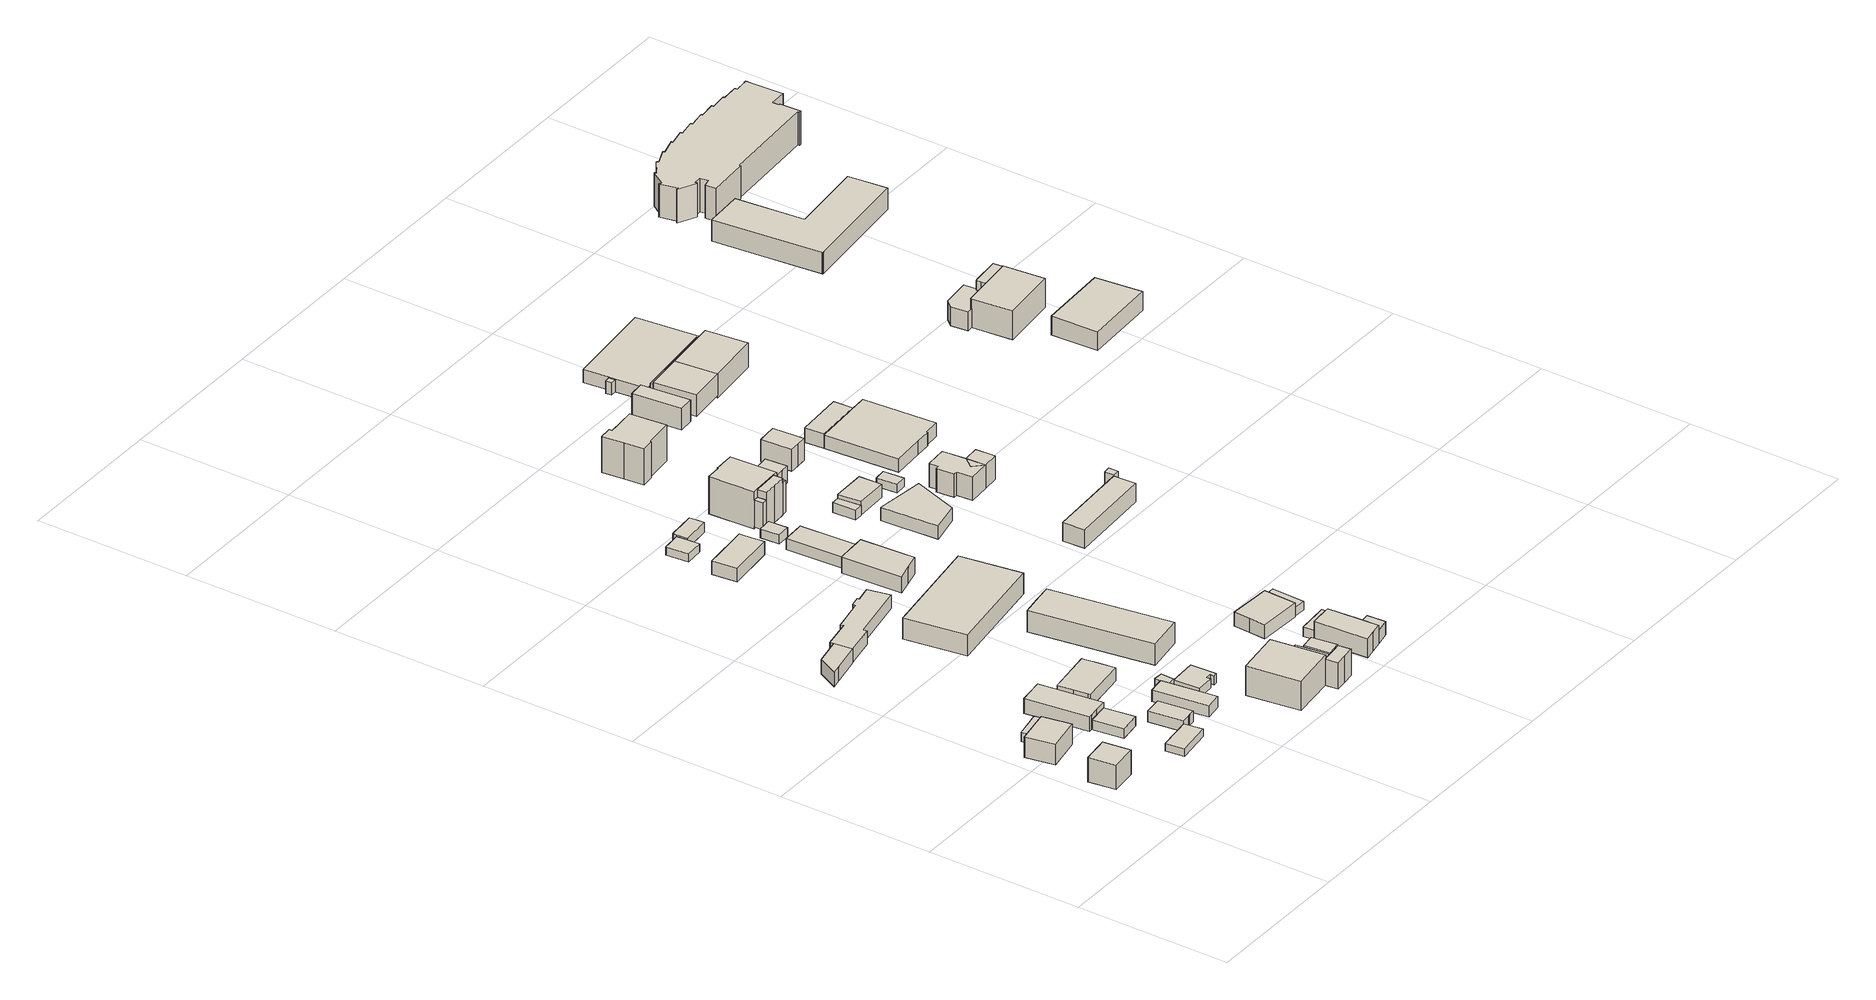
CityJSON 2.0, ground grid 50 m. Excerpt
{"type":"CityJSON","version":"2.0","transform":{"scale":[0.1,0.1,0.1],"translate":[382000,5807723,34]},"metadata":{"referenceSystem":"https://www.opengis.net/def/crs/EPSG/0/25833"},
"CityObjects":{
"building1":{"type":"Building","attributes":{"Gemeindeschluessel":"11000006","BezugspunktDach":"2200","function":"31001_1010","measuredHeight":8.84,"storeysAboveGround":2},"address":[{"country":"Germany","locality":"Berlin","thoroughfareNumber":"8","thoroughfareName":"Alt-Schönow"}],"geometry":[{"type":"Solid","lod":"1","boundaries":[[[[0,1,2,3]],[[4,5,6,7]],[[4,7,3,2]],[[5,4,2,1]],[[6,5,1,0]],[[7,6,0,3]]]]}]},
"building2":{"type":"Building","attributes":{"Gemeindeschluessel":"11000006","BezugspunktDach":"2200","function":"31001_1010","measuredHeight":6.62,"storeysAboveGround":2},"address":[{"country":"Germany","locality":"Berlin","thoroughfareNumber":"8A","thoroughfareName":"Alt-Schönow"}],"geometry":[{"type":"Solid","lod":"1","boundaries":[[[[8,9,10,11,12,13]],[[14,15,16,17,18,19]],[[14,19,13,12]],[[15,14,12,11]],[[16,15,11,10]],[[17,16,10,9]],[[18,17,9,8]],[[19,18,8,13]]]]}]},
"building3":{"type":"Building","attributes":{"Gemeindeschluessel":"11000006","BezugspunktDach":"2200","function":"31001_2463","measuredHeight":3.03,"storeysAboveGround":1},"address":[{"country":"Germany","locality":"Berlin","thoroughfareNumber":"8A (1)","thoroughfareName":"Alt-Schönow"}],"geometry":[{"type":"Solid","lod":"1","boundaries":[[[[20,21,22,23,24,25]],[[26,27,28,29,30,31]],[[26,31,25,24]],[[27,26,24,23]],[[28,27,23,22]],[[29,28,22,21]],[[30,29,21,20]],[[31,30,20,25]]]]}]},
"building4":{"type":"Building","attributes":{"Gemeindeschluessel":"11000006","BezugspunktDach":"2200","function":"31001_2460","measuredHeight":2.45,"storeysAboveGround":1},"address":[{"country":"Germany","locality":"Berlin","thoroughfareNumber":"6 (1)","thoroughfareName":"Alt-Schönow"}],"geometry":[{"type":"Solid","lod":"1","boundaries":[[[[32,33,34,35]],[[36,37,38,39]],[[36,39,35,34]],[[37,36,34,33]],[[38,37,33,32]],[[39,38,32,35]]]]}]},
"building5":{"type":"Building","attributes":{"Gemeindeschluessel":"11000006","BezugspunktDach":"2200","function":"31001_2010","measuredHeight":3.1,"storeysAboveGround":1},"address":[{"country":"Germany","locality":"Berlin","thoroughfareNumber":"6 (3)","thoroughfareName":"Alt-Schönow"}],"geometry":[{"type":"Solid","lod":"1","boundaries":[[[[40,41,42,43]],[[44,45,46,47]],[[44,47,43,42]],[[45,44,42,41]],[[46,45,41,40]],[[47,46,40,43]]]]}]},
"building6":{"type":"Building","attributes":{"Gemeindeschluessel":"11000006","BezugspunktDach":"2200","function":"31001_2120","measuredHeight":5.14,"storeysAboveGround":1},"address":[{"country":"Germany","locality":"Berlin","thoroughfareNumber":"6 (2)","thoroughfareName":"Alt-Schönow"}],"geometry":[{"type":"Solid","lod":"1","boundaries":[[[[48,49,50,51,52,53,54]],[[55,56,57,58,59,60,61]],[[55,61,54,53]],[[56,55,53,52]],[[57,56,52,51]],[[58,57,51,50]],[[59,58,50,49]],[[60,59,49,48]],[[61,60,48,54]]]]}]},
"building7":{"type":"Building","attributes":{"Gemeindeschluessel":"11000006","BezugspunktDach":"2200","function":"31001_2143","measuredHeight":3.88,"storeysAboveGround":1},"address":[{"country":"Germany","locality":"Berlin","thoroughfareNumber":"4 (2)","thoroughfareName":"Alt-Schönow"}],"geometry":[{"type":"Solid","lod":"1","boundaries":[[[[62,63,64,65,66,67,68]],[[69,70,71,72,73,74,75]],[[69,75,68,67]],[[70,69,67,66]],[[71,70,66,65]],[[72,71,65,64]],[[73,72,64,63]],[[74,73,63,62]],[[75,74,62,68]]]]}]},
"building8":{"type":"Building","attributes":{"Gemeindeschluessel":"11000006","BezugspunktDach":"2200","function":"31001_2120","measuredHeight":4.71,"storeysAboveGround":1},"address":[{"country":"Germany","locality":"Berlin","thoroughfareNumber":"9 (3)","thoroughfareName":"Kleinmachnower Weg"}],"geometry":[{"type":"Solid","lod":"1","boundaries":[[[[76,77,78,79,80]],[[81,82,83,84,85]],[[81,85,80,79]],[[82,81,79,78]],[[83,82,78,77]],[[84,83,77,76]],[[85,84,76,80]]]]}]},
"building9":{"type":"Building","attributes":{"Gemeindeschluessel":"11000006","BezugspunktDach":"2200","function":"31001_2143","measuredHeight":4.46,"storeysAboveGround":1},"address":[{"country":"Germany","locality":"Berlin","thoroughfareNumber":"4 (3)","thoroughfareName":"Alt-Schönow"}],"geometry":[{"type":"Solid","lod":"1","boundaries":[[[[86,87,88,89,90,91,92,93]],[[94,95,96,97,98,99,100,101]],[[94,101,93,92]],[[95,94,92,91]],[[96,95,91,90]],[[97,96,90,89]],[[98,97,89,88]],[[99,98,88,87]],[[100,99,87,86]],[[101,100,86,93]]]]}]},
"building10":{"type":"Building","attributes":{"Gemeindeschluessel":"11000006","BezugspunktDach":"2200","function":"31001_2100","measuredHeight":3.72,"storeysAboveGround":1},"address":[{"country":"Germany","locality":"Berlin","thoroughfareNumber":"4 (1)","thoroughfareName":"Alt-Schönow"}],"geometry":[{"type":"Solid","lod":"1","boundaries":[[[[102,103,104,105]],[[106,107,108,109]],[[106,109,105,104]],[[107,106,104,103]],[[108,107,103,102]],[[109,108,102,105]]]]}]},
"building11":{"type":"Building","attributes":{"Gemeindeschluessel":"11000006","BezugspunktDach":"2200","function":"31001_2143","measuredHeight":3.34,"storeysAboveGround":1},"address":[{"country":"Germany","locality":"Berlin","thoroughfareNumber":"2A (2)","thoroughfareName":"Alt-Schönow"}],"geometry":[{"type":"Solid","lod":"1","boundaries":[[[[110,111,112,113]],[[114,115,116,117]],[[114,117,113,112]],[[115,114,112,111]],[[116,115,111,110]],[[117,116,110,113]]]]}]},
"building12":{"type":"Building","attributes":{"Gemeindeschluessel":"11000006","BezugspunktDach":"2200","function":"31001_2143","measuredHeight":3.91,"storeysAboveGround":1},"address":[{"country":"Germany","locality":"Berlin","thoroughfareNumber":"2A (1)","thoroughfareName":"Alt-Schönow"}],"geometry":[{"type":"Solid","lod":"1","boundaries":[[[[118,119,120,121,122,123,124,125]],[[126,127,128,129,130,131,132,116]],[[126,116,125,124]],[[127,126,124,123]],[[128,127,123,122]],[[129,128,122,121]],[[130,129,121,120]],[[131,130,120,119]],[[132,131,119,118]],[[116,132,118,125]]]]}]},
"building13":{"type":"Building","attributes":{"Gemeindeschluessel":"11000006","BezugspunktDach":"2200","function":"31001_2143","measuredHeight":4.5,"storeysAboveGround":1},"address":[{"country":"Germany","locality":"Berlin","thoroughfareNumber":"7 (1)","thoroughfareName":"Kleinmachnower Weg"}],"geometry":[{"type":"Solid","lod":"1","boundaries":[[[[78,77,133,134,135,136,137,138,139,140,141,142,143]],[[144,145,146,147,148,149,150,151,152,153,154,155,156]],[[144,156,143,142]],[[145,144,142,141]],[[146,145,141,140]],[[147,146,140,139]],[[148,147,139,138]],[[149,148,138,137]],[[150,149,137,136]],[[151,150,136,135]],[[152,151,135,134]],[[153,152,134,133]],[[154,153,133,77]],[[155,154,77,78]],[[156,155,78,143]]]]}]},
"building14":{"type":"Building","attributes":{"Gemeindeschluessel":"11000006","function":"31001_1120"},"address":[{"country":"Germany","locality":"Berlin","thoroughfareNumber":"2A","thoroughfareName":"Alt-Schönow"}],"children":["building14-1","building14-2","building14-3","building14-4"]},
"building14-1":{"type":"BuildingPart","attributes":{"BezugspunktDach":"2200","measuredHeight":12.1,"storeysAboveGround":2},"parents":["building14"],"geometry":[{"type":"MultiSurface","lod":"1","boundaries":[[[157,158,159,160]],[[161,162,163,164]],[[161,164,160,159]],[[162,161,159,158],[165,162,166,167]],[[163,168,169,170,158,157]],[[164,163,157,160]],[[166,162,165,167]],[[162,170,169,168]]]}]},
"building14-2":{"type":"BuildingPart","attributes":{"BezugspunktDach":"2200","measuredHeight":9.17,"storeysAboveGround":2},"parents":["building14"],"geometry":[{"type":"MultiSurface","lod":"1","boundaries":[[[166,171,172,167]],[[173,174,162,165]],[[173,165,167,172]],[[173,172,175,176]],[[176,175,171,174,177]],[[174,171,166,162]],[[165,162,166,167]]]}]},
"building14-3":{"type":"BuildingPart","attributes":{"BezugspunktDach":"2200","measuredHeight":9.8,"storeysAboveGround":2},"parents":["building14"],"geometry":[{"type":"MultiSurface","lod":"1","boundaries":[[[178,179,180,181]],[[182,183,174,176]],[[182,176,181,180]],[[183,182,180,179]],[[184,185,186,179,178]],[[187,183,188]],[[175,171,178,181]],[[171,174,187,188,185,184]],[[188,183,186,185]],[[176,174,189,171,175]]]}]},
"building14-4":{"type":"BuildingPart","attributes":{"BezugspunktDach":"2200","measuredHeight":9.8,"storeysAboveGround":2},"parents":["building14"],"geometry":[{"type":"MultiSurface","lod":"1","boundaries":[[[190,191,192,186,185,169]],[[188,183,193,194,195,168]],[[168,162,174,188]],[[171,166,170,184,196]],[[193,183,186,192]],[[194,193,192,191]],[[195,194,191,190]],[[168,195,190,169]],[[169,170,162,168]],[[166,171,174,162]],[[188,174,196,184,185]],[[188,185,186,183]]]}]},
"building15":{"type":"Building","attributes":{"Gemeindeschluessel":"11000006","BezugspunktDach":"2200","function":"51009_1610","measuredHeight":7.98,"storeysAboveGround":0},"address":[{"country":"Germany","locality":"Berlin"}],"geometry":[{"type":"Solid","lod":"1","boundaries":[[[[197,198,199,200,201]],[[202,203,204,205,206]],[[202,206,201,200]],[[203,202,200,199]],[[204,203,199,198]],[[205,204,198,197]],[[206,205,197,201]]]]}]},
"building16":{"type":"Building","attributes":{"Gemeindeschluessel":"11000006","BezugspunktDach":"2200","function":"51009_1610","measuredHeight":7.98,"storeysAboveGround":0},"address":[{"country":"Germany","locality":"Berlin"}],"geometry":[{"type":"Solid","lod":"1","boundaries":[[[[207,208,209,210,211]],[[212,213,214,215,216]],[[212,216,211,210]],[[213,212,210,209]],[[214,213,209,208]],[[215,214,208,207]],[[216,215,207,211]]]]}]},
"building17":{"type":"Building","attributes":{"Gemeindeschluessel":"11000006","BezugspunktDach":"2200","function":"31001_2120","measuredHeight":4.86,"storeysAboveGround":1},"address":[{"country":"Germany","locality":"Berlin","thoroughfareNumber":"7 (3)","thoroughfareName":"Kleinmachnower Weg"}],"geometry":[{"type":"Solid","lod":"1","boundaries":[[[[217,218,219,220,221]],[[222,223,224,225,226]],[[222,226,221,220]],[[223,222,220,219]],[[224,223,219,218]],[[225,224,218,217]],[[226,225,217,221]]]]}]},
"building18":{"type":"Building","attributes":{"Gemeindeschluessel":"11000006","BezugspunktDach":"2200","function":"31001_2020","measuredHeight":2.65,"storeysAboveGround":1},"address":[{"country":"Germany","locality":"Berlin","thoroughfareNumber":"7 (2)","thoroughfareName":"Kleinmachnower Weg"}],"geometry":[{"type":"Solid","lod":"1","boundaries":[[[[227,228,229,230,231]],[[232,233,234,235,236]],[[232,236,231,230]],[[233,232,230,229]],[[234,233,229,228]],[[235,234,228,227]],[[236,235,227,231]]]]}]},
"building19":{"type":"Building","attributes":{"Gemeindeschluessel":"11000006","BezugspunktDach":"2200","function":"31001_2020","measuredHeight":3.72,"storeysAboveGround":1},"address":[{"country":"Germany","locality":"Berlin","thoroughfareNumber":"7","thoroughfareName":"Kleinmachnower Weg"}],"geometry":[{"type":"Solid","lod":"1","boundaries":[[[[237,238,239,240,241,242,243]],[[244,245,246,233,247,232,248]],[[244,248,243,242]],[[245,244,242,241]],[[246,245,241,240]],[[233,246,240,239]],[[247,233,239,238]],[[232,247,238,237]],[[248,232,237,243]]]]}]},
"building20":{"type":"Building","attributes":{"Gemeindeschluessel":"11000006","BezugspunktDach":"2200","function":"31001_2143","measuredHeight":5.91,"storeysAboveGround":1},"address":[{"country":"Germany","locality":"Berlin","thoroughfareNumber":"5 (4)","thoroughfareName":"Kleinmachnower Weg"}],"geometry":[{"type":"Solid","lod":"1","boundaries":[[[[249,250,251,252,253,254,255]],[[256,257,258,259,260,261,262]],[[256,262,255,254]],[[257,256,254,253]],[[258,257,253,252]],[[259,258,252,251]],[[260,259,251,250]],[[261,260,250,249]],[[262,261,249,255]]]]}]},
"building21":{"type":"Building","attributes":{"Gemeindeschluessel":"11000006","BezugspunktDach":"2200","function":"31001_2460","measuredHeight":3.55,"storeysAboveGround":1},"address":[{"country":"Germany","locality":"Berlin","thoroughfareNumber":"5 (3)","thoroughfareName":"Kleinmachnower Weg"}],"geometry":[{"type":"Solid","lod":"1","boundaries":[[[[263,264,265,266]],[[267,268,269,270]],[[267,270,266,265]],[[268,267,265,264]],[[269,268,264,263]],[[270,269,263,266]]]]}]},
"building22":{"type":"Building","attributes":{"Gemeindeschluessel":"11000006","function":"31001_1010"},"address":[{"country":"Germany","locality":"Berlin","thoroughfareNumber":"2","thoroughfareName":"Alt-Schönow"}],"children":["building22-1","building22-2"]},
"building22-1":{"type":"BuildingPart","attributes":{"BezugspunktDach":"2200","measuredHeight":7.03,"storeysAboveGround":2},"parents":["building22"],"geometry":[{"type":"MultiSurface","lod":"1","boundaries":[[[271,272,273,274,275,276,277,278]],[[279,280,281,282,283,284,285,286]],[[279,286,278,277]],[[280,279,277,276]],[[281,280,276,275]],[[282,281,275,274]],[[283,287,288,274,273]],[[284,283,273,272]],[[285,284,272,271]],[[286,285,271,278]],[[282,288,287,283]]]}]},
"building22-2":{"type":"BuildingPart","attributes":{"BezugspunktDach":"2200","measuredHeight":5.42,"storeysAboveGround":2},"parents":["building22"],"geometry":[{"type":"Solid","lod":"1","boundaries":[[[[287,289,290,288]],[[291,292,283,282]],[[291,282,288,290]],[[292,291,290,289]],[[283,292,289,287]],[[287,288,282,283]]]]}]},
"building23":{"type":"Building","attributes":{"Gemeindeschluessel":"11000006","BezugspunktDach":"2200","function":"31001_2723","measuredHeight":5.23,"storeysAboveGround":1},"address":[{"country":"Germany","locality":"Berlin","thoroughfareNumber":"2 (1)","thoroughfareName":"Alt-Schönow"}],"geometry":[{"type":"Solid","lod":"1","boundaries":[[[[293,294,295,296,297]],[[298,299,300,301,302]],[[298,302,297,296]],[[299,298,296,295]],[[300,299,295,294]],[[301,300,294,293]],[[302,301,293,297]]]]}]},
"building24":{"type":"Building","attributes":{"Gemeindeschluessel":"11000006","BezugspunktDach":"2200","function":"31001_2463","measuredHeight":2.97,"storeysAboveGround":1},"address":[{"country":"Germany","locality":"Berlin","thoroughfareNumber":"5 (2)","thoroughfareName":"Kleinmachnower Weg"}],"geometry":[{"type":"Solid","lod":"1","boundaries":[[[[303,304,305,306]],[[307,308,309,310]],[[307,310,306,305]],[[308,307,305,304]],[[309,308,304,303]],[[310,309,303,306]]]]}]},
"building25":{"type":"Building","attributes":{"Gemeindeschluessel":"11000006","BezugspunktDach":"2200","function":"31001_2723","measuredHeight":3.08,"storeysAboveGround":1},"address":[{"country":"Germany","locality":"Berlin","thoroughfareNumber":"2 (2)","thoroughfareName":"Alt-Schönow"}],"geometry":[{"type":"Solid","lod":"1","boundaries":[[[[311,312,313,314,315,316]],[[317,318,319,320,321,322]],[[317,322,316,315]],[[318,317,315,314]],[[319,318,314,313]],[[320,319,313,312]],[[321,320,312,311]],[[322,321,311,316]]]]}]},
"building26":{"type":"Building","attributes":{"Gemeindeschluessel":"11000006","BezugspunktDach":"2200","function":"51009_1610","measuredHeight":2.83,"storeysAboveGround":0},"address":[{"country":"Germany","locality":"Berlin"}],"geometry":[{"type":"Solid","lod":"1","boundaries":[[[[323,324,325,326]],[[327,328,329,330]],[[327,330,326,325]],[[328,327,325,324]],[[329,328,324,323]],[[330,329,323,326]]]]}]},
"building27":{"type":"Building","attributes":{"Gemeindeschluessel":"11000006","function":"31001_1130"},"address":[{"country":"Germany","locality":"Berlin","thoroughfareNumber":"5","thoroughfareName":"Kleinmachnower Weg"}],"children":["building27-1","building27-2","building27-3","building27-4"]},
"building27-1":{"type":"BuildingPart","attributes":{"BezugspunktDach":"2200","measuredHeight":13.33,"storeysAboveGround":3},"parents":["building27"],"geometry":[{"type":"MultiSurface","lod":"1","boundaries":[[[331,332,333,334,335,336,337,338,339,340]],[[341,342,343,344,345,346,347,348,349,350]],[[341,350,340,339]],[[342,341,339,338]],[[343,342,338,337]],[[344,343,337,336]],[[345,344,336,335]],[[346,345,351,352,353,354,335,334]],[[347,346,355,356,357,334,333]],[[358,359,333,332]],[[360,361,362,332,331]],[[349,348,362,363]],[[350,349,331,340]],[[354,353,352,351]],[[357,356,355,346]],[[348,347,359,358]],[[363,362,361,360]]]}]},
"building27-2":{"type":"BuildingPart","attributes":{"BezugspunktDach":"2200","measuredHeight":13.96,"storeysAboveGround":3},"parents":["building27"],"geometry":[{"type":"MultiSurface","lod":"1","boundaries":[[[364,365,366,357,356,358]],[[355,346,367,368,369,348]],[[355,347,359,356]],[[370,353,371,357,366]],[[367,346,352,372]],[[368,367,366,365]],[[369,368,365,364]],[[348,369,373,362,361,374,364,358]],[[348,358,359,347]],[[355,356,357,346,375]],[[372,352,371,353,370]],[[374,361,362,373]]]}]},
"building27-3":{"type":"BuildingPart","attributes":{"BezugspunktDach":"2200","measuredHeight":9.01,"storeysAboveGround":3},"parents":["building27"],"geometry":[{"type":"Solid","lod":"1","boundaries":[[[[376,374,361,360]],[[362,373,377,363]],[[377,373,374,376]],[[363,377,376,360]],[[363,360,361,362]],[[373,362,361,374]]]]}]},
"building27-4":{"type":"BuildingPart","attributes":{"BezugspunktDach":"2200","measuredHeight":10.4,"storeysAboveGround":3},"parents":["building27"],"geometry":[{"type":"MultiSurface","lod":"1","boundaries":[[[370,378,354,353]],[[351,379,372,352]],[[379,351,354,378]],[[372,379,378,370]],[[351,352,353,354]],[[372,380,370,353,352]]]}]},
"building28":{"type":"Building","attributes":{"Gemeindeschluessel":"11000006","BezugspunktDach":"2200","function":"31001_2020","measuredHeight":3.42,"storeysAboveGround":1},"address":[{"country":"Germany","locality":"Berlin","thoroughfareNumber":"3 (4)","thoroughfareName":"Kleinmachnower Weg"}],"geometry":[{"type":"Solid","lod":"1","boundaries":[[[[381,382,383,384]],[[385,386,387,388]],[[385,388,384,383]],[[386,385,383,382]],[[387,386,382,381]],[[388,387,381,384]]]]}]},
"building29":{"type":"Building","attributes":{"Gemeindeschluessel":"11000006","BezugspunktDach":"2200","function":"31001_1010","measuredHeight":12.9,"storeysAboveGround":2},"address":[{"country":"Germany","locality":"Berlin","thoroughfareNumber":"6","thoroughfareName":"Kleinmachnower Weg"}],"geometry":[{"type":"Solid","lod":"1","boundaries":[[[[389,390,391,392,393,394,395,396,397,398]],[[399,400,401,402,403,404,405,406,407,408]],[[399,408,398,397]],[[400,399,397,396]],[[401,400,396,395]],[[402,401,395,394]],[[403,402,394,393]],[[404,403,393,392]],[[405,404,392,391]],[[406,405,391,390]],[[407,406,390,389]],[[408,407,389,398]]]]}]},
"building30":{"type":"Building","attributes":{"Gemeindeschluessel":"11000006","BezugspunktDach":"2200","function":"31001_2120","measuredHeight":4.83,"storeysAboveGround":1},"address":[{"country":"Germany","locality":"Berlin","thoroughfareNumber":"3 (2)","thoroughfareName":"Kleinmachnower Weg"}],"geometry":[{"type":"Solid","lod":"1","boundaries":[[[[409,410,411,412,413]],[[414,415,416,417,418]],[[414,418,413,412]],[[415,414,412,411]],[[416,415,411,410]],[[417,416,410,409]],[[418,417,409,413]]]]}]},
"building31":{"type":"Building","attributes":{"Gemeindeschluessel":"11000006","BezugspunktDach":"2200","function":"31001_2143","measuredHeight":4.38,"storeysAboveGround":1},"address":[{"country":"Germany","locality":"Berlin","thoroughfareNumber":"5 (5)","thoroughfareName":"Kleinmachnower Weg"}],"geometry":[{"type":"Solid","lod":"1","boundaries":[[[[419,420,421,422]],[[423,424,425,426]],[[423,426,422,421]],[[424,423,421,420]],[[425,424,420,419]],[[426,425,419,422]]]]}]},
"building32":{"type":"Building","attributes":{"Gemeindeschluessel":"11000006","BezugspunktDach":"2200","function":"31001_2120","measuredHeight":6.99,"storeysAboveGround":1},"address":[{"country":"Germany","locality":"Berlin","thoroughfareNumber":"3 (3)","thoroughfareName":"Kleinmachnower Weg"}],"geometry":[{"type":"Solid","lod":"1","boundaries":[[[[427,428,429,430,431,432]],[[433,434,435,436,437,438]],[[433,438,432,431]],[[434,433,431,430]],[[435,434,430,429]],[[436,435,429,428]],[[437,436,428,427]],[[438,437,427,432]]]]}]},
"building33":{"type":"Building","attributes":{"Gemeindeschluessel":"11000006","BezugspunktDach":"2200","function":"31001_2463","measuredHeight":2.79,"storeysAboveGround":1},"address":[{"country":"Germany","locality":"Berlin","thoroughfareNumber":"3 (1)","thoroughfareName":"Kleinmachnower Weg"}],"geometry":[{"type":"Solid","lod":"1","boundaries":[[[[439,440,441,442]],[[443,444,445,446]],[[443,446,442,441]],[[444,443,441,440]],[[445,444,440,439]],[[446,445,439,442]]]]}]},
"building34":{"type":"Building","attributes":{"Gemeindeschluessel":"11000006","BezugspunktDach":"2200","function":"31001_2100","measuredHeight":6.43,"storeysAboveGround":1},"address":[{"country":"Germany","locality":"Berlin","thoroughfareNumber":"284","thoroughfareName":"Teltower Damm"}],"geometry":[{"type":"Solid","lod":"1","boundaries":[[[[447,448,449,450,451]],[[452,453,454,455,456]],[[452,456,451,450]],[[453,452,450,449]],[[454,453,449,448]],[[455,454,448,447]],[[456,455,447,451]]]]}]},
"building35":{"type":"Building","attributes":{"Gemeindeschluessel":"11000006","BezugspunktDach":"2200","function":"31001_1010","measuredHeight":8.66,"storeysAboveGround":1},"address":[{"country":"Germany","locality":"Berlin","thoroughfareNumber":"3","thoroughfareName":"Kleinmachnower Weg"}],"geometry":[{"type":"Solid","lod":"1","boundaries":[[[[457,458,459,460,461,462]],[[463,464,465,466,467,468]],[[463,468,462,461]],[[464,463,461,460]],[[465,464,460,459]],[[466,465,459,458]],[[467,466,458,457]],[[468,467,457,462]]]]}]},
"building36":{"type":"Building","attributes":{"name":"Pumpwerk BWB Zehlendorf","Gemeindeschluessel":"11000006","function":"31001_2512"},"address":[{"country":"Germany","locality":"Berlin","thoroughfareNumber":"282","thoroughfareName":"Teltower Damm"}],"children":["building36-1","building36-2"]},
"building36-1":{"type":"BuildingPart","attributes":{"BezugspunktDach":"2200","measuredHeight":8.9,"storeysAboveGround":2},"parents":["building36"],"geometry":[{"type":"Solid","lod":"1","boundaries":[[[[469,470,471,472,473,474,475,476,477]],[[478,479,480,481,482,483,484,485,486]],[[478,486,477,476]],[[479,478,476,475]],[[480,479,475,474]],[[481,480,474,473]],[[482,481,473,472]],[[483,482,472,471]],[[484,483,471,470]],[[485,484,470,469]],[[486,485,469,477]]]]}]},
"building36-2":{"type":"BuildingPart","attributes":{"BezugspunktDach":"2200","measuredHeight":8.52,"storeysAboveGround":2},"parents":["building36"],"geometry":[{"type":"Solid","lod":"1","boundaries":[[[[487,488,489,490,491]],[[481,492,493,482,494]],[[481,494,491,490]],[[492,481,490,489]],[[493,492,489,488]],[[482,493,488,487]],[[494,482,487,491]]]]}]},
"building37":{"type":"Building","attributes":{"Gemeindeschluessel":"11000006","BezugspunktDach":"2200","function":"51009_1610","measuredHeight":7.14,"storeysAboveGround":0},"address":[{"country":"Germany","locality":"Berlin"}],"geometry":[{"type":"Solid","lod":"1","boundaries":[[[[495,496,497,498]],[[499,500,501,502]],[[499,502,498,497]],[[500,499,497,496]],[[501,500,496,495]],[[502,501,495,498]]]]}]},
"building38":{"type":"Building","attributes":{"Gemeindeschluessel":"11000006","BezugspunktDach":"2200","function":"51009_1610","measuredHeight":4,"storeysAboveGround":0},"address":[{"country":"Germany","locality":"Berlin"}],"geometry":[{"type":"Solid","lod":"1","boundaries":[[[[503,504,505,506]],[[507,508,509,510]],[[507,510,506,505]],[[508,507,505,504]],[[509,508,504,503]],[[510,509,503,506]]]]}]},
"building39":{"type":"Building","attributes":{"Gemeindeschluessel":"11000006","function":"31001_2143"},"address":[{"country":"Germany","locality":"Berlin","thoroughfareNumber":"1","thoroughfareName":"Kleinmachnower Weg"}],"children":["building39-1","building39-2"]},
"building39-1":{"type":"BuildingPart","attributes":{"BezugspunktDach":"2200","measuredHeight":5.5,"storeysAboveGround":1},"parents":["building39"],"geometry":[{"type":"MultiSurface","lod":"1","boundaries":[[[511,512,513,514,515,516,517,518,519]],[[520,521,522,523,524,525,526,527,528]],[[522,521,517,516]],[[523,522,516,515]],[[524,523,515,514]],[[525,524,514,513]],[[526,525,513,512]],[[527,526,512,511]],[[528,527,511,519]],[[520,528,529,519,518]],[[521,530,520,518,517]]]}]},
"building39-2":{"type":"BuildingPart","attributes":{"BezugspunktDach":"2200","measuredHeight":4.71,"storeysAboveGround":1},"parents":["building39"],"geometry":[{"type":"MultiSurface","lod":"1","boundaries":[[[531,532,533,534]],[[535,521,528,536]],[[535,536,534,533]],[[521,535,533,532]],[[519,518,517,521,532,531]],[[536,528,531,534]],[[528,520,518,519]],[[520,521,517,518,537]]]}]},
"building40":{"type":"Building","attributes":{"Gemeindeschluessel":"11000006","BezugspunktDach":"2200","function":"31001_2100","measuredHeight":5.21,"storeysAboveGround":1},"address":[{"country":"Germany","locality":"Berlin","thoroughfareNumber":"284 (1)","thoroughfareName":"Teltower Damm"}],"geometry":[{"type":"Solid","lod":"1","boundaries":[[[[538,539,540,541]],[[542,543,544,545]],[[542,545,541,540]],[[543,542,540,539]],[[544,543,539,538]],[[545,544,538,541]]]]}]},
"building41":{"type":"Building","attributes":{"Gemeindeschluessel":"11000006","function":"31001_2111"},"address":[{"country":"Germany","locality":"Berlin","thoroughfareNumber":"276","thoroughfareName":"Teltower Damm"}],"children":["building41-1","building41-2"]},
"building41-1":{"type":"BuildingPart","attributes":{"BezugspunktDach":"2200","measuredHeight":7.17,"storeysAboveGround":2},"parents":["building41"],"geometry":[{"type":"Solid","lod":"1","boundaries":[[[[546,547,548,549,550]],[[551,552,553,554,555]],[[551,555,550,549]],[[552,551,549,548]],[[554,553,547,546]],[[555,554,546,550]],[[553,552,548,547]]]]}]},
"building41-2":{"type":"BuildingPart","attributes":{"BezugspunktDach":"2200","measuredHeight":8,"storeysAboveGround":2},"parents":["building41"],"geometry":[{"type":"MultiSurface","lod":"1","boundaries":[[[547,556,557,558,548]],[[559,560,561,562,563]],[[559,563,548,558]],[[560,559,558,557]],[[561,560,557,556]],[[562,561,556,547]],[[563,562,553,552]],[[552,553,547,548]]]}]},
"building42":{"type":"Building","attributes":{"Gemeindeschluessel":"11000006","BezugspunktDach":"2200","function":"51009_1610","measuredHeight":6.7,"storeysAboveGround":0},"address":[{"country":"Germany","locality":"Berlin"}],"geometry":[{"type":"Solid","lod":"1","boundaries":[[[[564,565,566,567,568,569,570]],[[571,572,573,574,575,576,577]],[[571,577,570,569]],[[572,571,569,568]],[[573,572,568,567]],[[574,573,567,566]],[[575,574,566,565]],[[576,575,565,564]],[[577,576,564,570]]]]}]},
"building43":{"type":"Building","attributes":{"Gemeindeschluessel":"11000006","BezugspunktDach":"2200","function":"31001_2143","measuredHeight":4.31,"storeysAboveGround":1},"address":[{"country":"Germany","locality":"Berlin","thoroughfareNumber":"276 (1)","thoroughfareName":"Teltower Damm"}],"geometry":[{"type":"Solid","lod":"1","boundaries":[[[[578,579,580,581,582,583,584,585]],[[586,587,572,577,588,508,507,589]],[[586,589,585,584]],[[587,586,584,583]],[[572,587,583,582]],[[577,572,582,581]],[[588,577,581,580]],[[508,588,580,579]],[[507,508,579,578]],[[589,507,578,585]]]]}]},
"building44":{"type":"Building","attributes":{"Gemeindeschluessel":"11000006","function":"31001_2054"},"address":[{"country":"Germany","locality":"Berlin","thoroughfareNumber":"17, 19","thoroughfareName":"Beeskowdamm"}],"children":["building44-1","building44-2","building44-3"]},
"building44-1":{"type":"BuildingPart","attributes":{"BezugspunktDach":"2200","measuredHeight":10.71,"storeysAboveGround":2},"parents":["building44"],"geometry":[{"type":"MultiSurface","lod":"1","boundaries":[[[590,591,592,593,594,595]],[[596,597,598,599,600,601]],[[596,602,603,595,594]],[[597,596,594,593],[597,604,605,596]],[[598,597,593,592]],[[599,598,592,591]],[[600,599,591,590]],[[601,603,606,590,595]],[[601,603,602,596]],[[604,597,596,605]],[[600,606,603,601]]]}]},
"building44-2":{"type":"BuildingPart","attributes":{"BezugspunktDach":"2200","measuredHeight":10.42,"storeysAboveGround":2},"parents":["building44"],"geometry":[{"type":"MultiSurface","lod":"1","boundaries":[[[607,605,604,608,609,610]],[[611,612,597,596,613,614]],[[611,615,616,610,609]],[[612,611,609,608]],[[597,612,608,604]],[[617,602,596,605,607]],[[616,617,613,607,610]],[[614,616,615,611]],[[618,596,597,604,605]],[[613,596,602,617]],[[614,613,617,616]]]}]},
"building44-3":{"type":"BuildingPart","attributes":{"BezugspunktDach":"2200","measuredHeight":6.2,"storeysAboveGround":2},"parents":["building44"],"geometry":[{"type":"MultiSurface","lod":"1","boundaries":[[[619,606,603,602,616,615,620,621,622]],[[623,624,611,614,596,601,600,625,626]],[[623,626,622,621]],[[624,623,621,620]],[[611,624,620,615]],[[611,627,611,614]],[[596,614,616,614,613,596,602]],[[596,602,596,601]],[[625,600,606,619]],[[626,625,619,622]],[[614,611,627,615,616]],[[602,596,613,617]],[[617,613,614,616]],[[601,596,602,603]],[[600,601,603,606]]]}]},
"building45":{"type":"Building","attributes":{"Gemeindeschluessel":"11000006","BezugspunktDach":"2200","function":"31001_2100","measuredHeight":6.88,"storeysAboveGround":1},"address":[{"country":"Germany","locality":"Berlin","thoroughfareNumber":"17 (1)","thoroughfareName":"Beeskowdamm"}],"geometry":[{"type":"Solid","lod":"1","boundaries":[[[[628,629,630,631,632]],[[633,634,635,636,637]],[[633,637,632,631]],[[634,633,631,630]],[[635,634,630,629]],[[636,635,629,628]],[[637,636,628,632]]]]}]},
"building46":{"type":"Building","attributes":{"Gemeindeschluessel":"11000006","BezugspunktDach":"2200","function":"31001_2050","measuredHeight":6.98,"storeysAboveGround":1},"address":[{"country":"Germany","locality":"Berlin","thoroughfareNumber":"20","thoroughfareName":"Beeskowdamm"}],"geometry":[{"type":"Solid","lod":"1","boundaries":[[[[638,639,640,641,642,643,644,645,646,647]],[[648,649,650,651,652,653,654,655,656,657]],[[648,657,647,646]],[[649,648,646,645]],[[650,649,645,644]],[[651,650,644,643]],[[652,651,643,642]],[[653,652,642,641]],[[654,653,641,640]],[[655,654,640,639]],[[656,655,639,638]],[[657,656,638,647]]]]}]},
"building47":{"type":"Building","attributes":{"Gemeindeschluessel":"11000006","BezugspunktDach":"2200","function":"31001_2120","measuredHeight":10.94,"storeysAboveGround":2},"address":[{"country":"Germany","locality":"Berlin","thoroughfareNumber":"269","thoroughfareName":"Teltower Damm"}],"geometry":[{"type":"Solid","lod":"1","boundaries":[[[[658,659,660,661,662,663,664,665,666,667,668,669,670,671,672,673,674,675,676,677,678,679,680,681,682,683,684,685,686,687,688,689,690,691,692,693,694,695,696,697,698,699,700,701,702,703,704,705,706,707,708,709,710,711,712,713,714,715,716,717,718,719,720,721,722,723,724,725,726,727,728]],[[729,730,731,732,733,734,735,736,737,738,739,740,741,742,743,744,745,746,747,748,749,750,751,752,753,754,755,756,757,758,759,760,761,762,763,764,765,766,767,768,769,770,771,772,773,774,775,776,777,778,779,780,781,782,783,784,785,786,787,788,789,790,791,792,793,794,795,796,797,798,799]],[[729,799,728,727]],[[730,729,727,726]],[[731,730,726,725]],[[732,731,725,724]],[[733,732,724,723]],[[734,733,723,722]],[[735,734,722,721]],[[736,735,721,720]],[[737,736,720,719]],[[738,737,719,718]],[[739,738,718,717]],[[740,739,717,716]],[[741,740,716,715]],[[742,741,715,714]],[[743,742,714,713]],[[744,743,713,712]],[[745,744,712,711]],[[746,745,711,710]],[[747,746,710,709]],[[748,747,709,708]],[[749,748,708,707]],[[750,749,707,706]],[[751,750,706,705]],[[752,751,705,704]],[[753,752,704,703]],[[754,753,703,702]],[[755,754,702,701]],[[756,755,701,700]],[[757,756,700,699]],[[758,757,699,698]],[[759,758,698,697]],[[760,759,697,696]],[[761,760,696,695]],[[762,761,695,694]],[[763,762,694,693]],[[764,763,693,692]],[[765,764,692,691]],[[766,765,691,690]],[[767,766,690,689]],[[768,767,689,688]],[[769,768,688,687]],[[770,769,687,686]],[[771,770,686,685]],[[772,771,685,684]],[[773,772,684,683]],[[774,773,683,682]],[[775,774,682,681]],[[776,775,681,680]],[[777,776,680,679]],[[778,777,679,678]],[[779,778,678,677]],[[780,779,677,676]],[[781,780,676,675]],[[782,781,675,674]],[[783,782,674,673]],[[784,783,673,672]],[[785,784,672,671]],[[786,785,671,670]],[[787,786,670,669]],[[788,787,669,668]],[[789,788,668,667]],[[790,789,667,666]],[[791,790,666,665]],[[792,791,665,664]],[[793,792,664,663]],[[794,793,663,662]],[[795,794,662,661]],[[796,795,661,660]],[[797,796,660,659]],[[798,797,659,658]],[[799,798,658,728]]]]}]}
},
"vertices":[
[15,224,121],[103,235,121],[92,323,121],[4,312,121],[92,323,41],[103,235,41],[15,224,41],[4,312,41],
[23,434,109],[136,455,109],[122,529,109],[119,548,109],[73,540,109],[6,527,109],[73,540,42],[119,548,42],[122,529,42],[136,455,42],[23,434,42],[6,527,42],
[73,540,74],[119,548,74],[122,529,74],[165,537,74],[154,596,74],[65,579,74],[154,596,44],[165,537,44],[122,529,44],[119,548,44],[73,540,44],[65,579,44],
[256,159,71],[369,174,71],[361,234,71],[249,220,71],[361,234,46],[369,174,46],[256,159,46],[249,220,46],
[242,354,73],[313,364,73],[300,462,73],[229,453,73],[300,462,42],[313,364,42],[242,354,42],[229,453,42],
[216,452,91],[229,453,91],[258,457,91],[300,462,91],[274,667,91],[232,661,91],[190,655,91],[232,661,43],[274,667,43],[300,462,43],[258,457,43],[229,453,43],[216,452,43],[190,655,43],
[361,234,80],[390,238,80],[397,239,80],[419,242,80],[405,353,80],[376,349,80],[347,346,80],[376,349,44],[405,353,44],[419,242,44],[397,239,44],[390,238,44],[361,234,44],[347,346,44],
[81,1203,54],[179,1223,54],[172,1282,54],[84,1264,54],[49,1197,54],[84,1264,7],[172,1282,7],[179,1223,7],[81,1203,7],[49,1197,7],
[316,574,82],[322,529,82],[323,522,82],[476,542,82],[469,595,82],[463,639,82],[462,647,82],[310,626,82],[462,647,39],[463,639,39],[469,595,39],[476,542,39],[323,522,39],[322,529,39],[316,574,39],[310,626,39],
[463,219,81],[517,227,81],[494,403,81],[440,396,81],[494,403,44],[517,227,44],[463,219,44],[440,396,44],
[528,383,75],[530,426,75],[501,428,75],[498,381,75],[501,428,42],[530,426,42],[528,383,42],[498,381,42],
[533,299,72],[591,302,72],[591,315,72],[609,316,72],[610,303,72],[622,304,72],[618,388,72],[528,383,72],[618,388,42],[622,304,42],[610,303,42],[609,316,42],[591,315,42],[591,302,42],[533,299,42],
[278,1243,54],[276,1254,54],[467,1291,54],[451,1363,54],[399,1352,54],[398,1359,54],[366,1352,54],[367,1343,54],[261,1321,54],[263,1311,54],[170,1294,54],[263,1311,9],[261,1321,9],[367,1343,9],[366,1352,9],[398,1359,9],[399,1352,9],[451,1363,9],[467,1291,9],[276,1254,9],[278,1243,9],[179,1223,9],[172,1282,9],[170,1294,9],
[634,26,142],[783,46,142],[761,219,142],[611,198,142],[761,219,45],[783,46,45],[634,26,45],[611,198,45],[769,153,45],[783,46,130],[769,153,130],[778,45,45],[778,45,132],[783,46,132],
[808,49,130],[794,156,130],[794,156,45],[808,49,45],[797,131,130],[797,131,45],[803,84,45],
[808,49,135],[855,55,135],[844,137,135],[797,131,135],[844,137,45],[855,55,45],[808,49,132],[816,50,132],[855,55,132],[811,49,45],[816,50,45],[808,49,70],
[783,4,132],[821,9,132],[860,14,132],[860,14,45],[821,9,45],[783,4,45],[808,49,93],
[365,964,95],[714,1016,95],[699,1115,95],[684,1215,95],[335,1162,95],[684,1215,26],[699,1115,26],[714,1016,26],[365,964,26],[335,1162,26],
[609,500,105],[731,519,105],[671,909,105],[610,900,105],[549,890,105],[610,900,35],[671,909,35],[731,519,35],[609,500,35],[549,890,35],
[284,1684,95],[441,1700,95],[437,1740,95],[433,1780,95],[276,1764,95],[433,1780,51],[437,1740,51],[441,1700,51],[284,1684,51],[276,1764,51],
[290,1851,79],[350,1856,79],[347,1894,79],[344,1929,79],[284,1924,79],[344,1929,52],[347,1894,52],[350,1856,52],[290,1851,52],[284,1924,52],
[344,1929,85],[345,1918,85],[347,1894,85],[440,1902,85],[438,1926,85],[436,1949,85],[343,1941,85],[436,1949,52],[438,1926,52],[440,1902,52],[345,1918,52],[343,1941,52],
[546,1310,65],[597,1323,65],[648,1336,65],[638,1512,65],[612,1510,65],[587,1509,65],[536,1506,65],[587,1509,11],[612,1510,11],[638,1512,11],[648,1336,11],[597,1323,11],[546,1310,11],[536,1506,11],
[536,1506,64],[612,1510,64],[602,1690,64],[527,1686,64],[602,1690,28],[612,1510,28],[536,1506,28],[527,1686,28],
[963,28,106],[1000,36,106],[1037,43,106],[1033,109,106],[1027,205,106],[1027,208,106],[989,205,106],[952,202,106],[989,205,44],[1027,208,44],[1027,205,44],[1033,109,44],[1037,43,44],[1000,36,44],[963,28,44],[952,202,44],[1037,43,88],[1033,109,88],
[1087,54,88],[1083,113,88],[1083,113,44],[1087,54,44],
[1022,313,89],[1026,419,89],[888,426,89],[885,372,89],[882,319,89],[885,372,43],[888,426,43],[1026,419,43],[1022,313,43],[882,319,43],
[526,1709,68],[570,1711,68],[567,1773,68],[523,1770,68],[567,1773,38],[570,1711,38],[526,1709,38],[523,1770,38],
[952,202,76],[1027,208,76],[1027,205,76],[1055,206,76],[1053,245,76],[949,237,76],[1053,245,46],[1055,206,46],[1027,205,46],[1027,208,46],[952,202,46],[949,237,46],
[1061,311,74],[1066,419,74],[1026,419,74],[1022,313,74],[1026,419,46],[1066,419,46],[1061,311,46],[1022,313,46],
[556,1814,156],[573,1815,156],[615,1817,156],[658,1819,156],[674,1819,156],[667,1970,156],[608,1967,156],[598,1967,156],[598,1964,156],[550,1962,156],[598,1964,33],[598,1967,33],[608,1967,33],[667,1970,33],[674,1819,33],[658,1819,33],[615,1817,33],[573,1815,33],[556,1814,33],[550,1962,33],[674,1819,35],[658,1819,35],[658,1819,139],[674,1819,139],[616,1817,33],[616,1817,155],[658,1819,155],[573,1815,155],[615,1817,155],[556,1814,130],[573,1815,130],[573,1815,40],[556,1814,40],
[575,1785,155],[617,1787,155],[659,1789,155],[659,1789,33],[617,1787,33],[575,1785,33],[659,1789,139],[658,1819,87],[659,1789,35],[575,1785,40],[575,1785,130],[626,1817,33],
[558,1784,130],[558,1784,40],
[676,1790,139],[676,1790,35],[659,1789,82],
[753,1608,65],[783,1609,65],[777,1684,65],[750,1683,65],[777,1684,33],[783,1609,33],[753,1608,33],[750,1683,33],
[538,2239,172],[544,2176,172],[586,2180,172],[586,2184,172],[681,2193,172],[675,2252,172],[670,2311,172],[572,2302,172],[571,2312,172],[531,2309,172],[571,2312,53],[572,2302,53],[670,2311,53],[675,2252,53],[681,2193,53],[586,2184,53],[586,2180,53],[544,2176,53],[538,2239,53],[531,2309,53],
[783,1609,78],[888,1612,78],[887,1649,78],[885,1686,78],[777,1684,78],[885,1686,34],[887,1649,34],[888,1612,34],[783,1609,34],[777,1684,34],
[824,1378,60],[923,1399,60],[973,1546,60],[812,1564,60],[973,1546,16],[923,1399,16],[824,1378,16],[812,1564,16],
[741,1862,96],[767,1864,96],[794,1865,96],[789,1936,96],[763,1934,96],[737,1933,96],[763,1934,41],[789,1936,41],[794,1865,41],[767,1864,41],[741,1862,41],[737,1933,41],
[932,1590,62],[970,1593,62],[965,1660,62],[927,1657,62],[965,1660,34],[970,1593,34],[932,1590,34],[927,1657,34],
[1004,1009,86],[1281,1027,86],[1279,1062,86],[1277,1098,86],[1000,1081,86],[1277,1098,25],[1279,1062,25],[1281,1027,25],[1004,1009,25],[1000,1081,25],
[848,1887,114],[881,1889,114],[914,1891,114],[907,1992,114],[874,1990,114],[841,1987,114],[874,1990,42],[907,1992,42],[914,1891,42],[881,1889,42],[848,1887,42],[841,1987,42],
[1012,1453,105],[1024,1454,105],[1028,1402,105],[1098,1407,105],[1094,1470,105],[1088,1546,105],[1017,1541,105],[1019,1511,105],[1007,1510,105],[1019,1511,27],[1017,1541,27],[1088,1546,27],[1094,1470,27],[1098,1407,27],[1028,1402,27],[1024,1454,27],[1012,1453,27],[1007,1510,27],
[1098,1407,106],[1151,1411,106],[1146,1474,106],[1094,1470,106],[1068,1437,106],[1146,1474,27],[1151,1411,27],[1068,1437,27],
[832,2247,126],[883,2252,126],[868,2409,126],[817,2404,126],[868,2409,55],[883,2252,55],[832,2247,55],[817,2404,55],
[870,2508,95],[889,2510,95],[887,2530,95],[868,2528,95],[887,2530,55],[889,2510,55],[870,2508,55],[868,2528,55],
[1005,1635,92],[1110,1642,92],[1162,1646,92],[1161,1649,92],[1215,1653,92],[1199,1889,92],[1145,1886,92],[1094,1882,92],[989,1875,92],[1094,1882,47],[1145,1886,47],[1199,1889,47],[1215,1653,47],[1161,1649,47],[1162,1646,47],[1110,1642,47],[1005,1635,47],[989,1875,47],[989,1875,68],[1136,1885,47],
[989,1875,94],[1145,1886,94],[1141,1948,94],[984,1938,94],[1141,1948,47],[984,1938,47],[1094,1882,69],
[1294,1108,77],[1316,1110,77],[1314,1141,77],[1292,1139,77],[1314,1141,25],[1316,1110,25],[1294,1108,25],[1292,1139,25],
[915,2254,124],[1038,2267,124],[1024,2403,124],[918,2392,124],[900,2390,124],[918,2392,53],[1024,2403,53],[1038,2267,53],[915,2254,53],[900,2390,53],
[1216,2286,124],[1202,2422,124],[1187,2420,124],[1187,2420,44],[1202,2422,44],[1216,2286,44],[1038,2267,44],[1024,2403,44],
[918,2392,105],[1024,2403,105],[1052,2406,105],[1187,2420,105],[1185,2438,105],[1051,2424,105],[916,2410,105],[1051,2424,55],[1185,2438,55],[1187,2420,55],[1052,2406,55],[1024,2403,55],[918,2392,55],[916,2410,55],
[887,2530,98],[889,2510,98],[900,2408,98],[916,2410,98],[1185,2438,98],[1201,2440,98],[1180,2642,98],[878,2610,98],[1180,2642,55],[1201,2440,55],[900,2408,55],[878,2610,55],
[1725,1884,146],[1738,1755,146],[1926,1774,146],[1913,1907,146],[1815,1897,146],[1725,1887,146],[1815,1897,51],[1913,1907,51],[1926,1774,51],[1738,1755,51],[1725,1884,51],[1725,1887,51],[1815,1897,113],[1725,1887,113],[1913,1907,144],[1815,1897,144],[1725,1884,113],
[1814,1913,144],[1910,1939,144],[1817,1930,144],[1812,1929,144],[1817,1930,51],[1910,1939,51],[1814,1913,51],[1812,1929,51],[1817,1930,113],[1812,1929,113],[1814,1913,113],[1815,1897,85],
[1706,1882,113],[1813,1972,113],[1721,1962,113],[1700,1937,113],[1721,1962,51],[1813,1972,51],[1706,1882,51],[1700,1937,51],[1817,1930,90],
[1831,1533,109],[2071,1546,109],[2063,1621,109],[2055,1696,109],[1824,1684,109],[2055,1696,47],[2063,1621,47],[2071,1546,47],[1831,1533,47],[1824,1684,47],
[1702,2372,133],[1703,2371,133],[1703,2370,133],[1704,2369,133],[1706,2369,133],[2077,2408,133],[2064,2533,133],[1815,2508,133],[1793,2727,133],[1666,2719,133],[1793,2727,63],[1815,2508,63],[2064,2533,63],[2077,2408,63],[1706,2369,63],[1704,2369,63],[1703,2370,63],[1703,2371,63],[1702,2372,63],[1666,2719,63],
[1694,2850,176],[1689,2849,176],[1687,2850,176],[1685,2847,176],[1742,2819,176],[1743,2822,176],[1745,2823,176],[1743,2826,176],[1767,2828,176],[1774,2803,176],[1750,2797,176],[1752,2762,176],[1885,2771,176],[1885,2776,176],[2203,2797,176],[2205,2792,176],[2211,2792,176],[2207,2860,176],[2203,2860,176],[2202,2881,176],[2257,2884,176],[2257,2886,176],[2254,2940,176],[2251,2983,176],[2250,3005,176],[2245,3006,176],[2243,3004,176],[2202,3001,176],[2202,3006,176],[2203,3006,176],[2203,3009,176],[2148,3005,176],[2147,3008,176],[2149,3008,176],[2149,3011,176],[2093,3005,176],[2093,3008,176],[2095,3009,176],[2095,3012,176],[2040,3005,176],[2039,3008,176],[2041,3008,176],[2040,3011,176],[1985,3002,176],[1985,3006,176],[1986,3006,176],[1986,3009,176],[1931,2999,176],[1931,3002,176],[1932,3003,176],[1932,3006,176],[1877,2994,176],[1877,2997,176],[1878,2998,176],[1878,3000,176],[1824,2984,176],[1823,2988,176],[1825,2989,176],[1824,2991,176],[1771,2969,176],[1770,2973,176],[1772,2974,176],[1770,2976,176],[1723,2943,176],[1721,2946,176],[1722,2948,176],[1720,2949,176],[1688,2902,176],[1684,2904,176],[1684,2907,176],[1681,2906,176],[1684,2907,66],[1684,2904,66],[1688,2902,66],[1720,2949,66],[1722,2948,66],[1721,2946,66],[1723,2943,66],[1770,2976,66],[1772,2974,66],[1770,2973,66],[1771,2969,66],[1824,2991,66],[1825,2989,66],[1823,2988,66],[1824,2984,66],[1878,3000,66],[1878,2998,66],[1877,2997,66],[1877,2994,66],[1932,3006,66],[1932,3003,66],[1931,3002,66],[1931,2999,66],[1986,3009,66],[1986,3006,66],[1985,3006,66],[1985,3002,66],[2040,3011,66],[2041,3008,66],[2039,3008,66],[2040,3005,66],[2095,3012,66],[2095,3009,66],[2093,3008,66],[2093,3005,66],[2149,3011,66],[2149,3008,66],[2147,3008,66],[2148,3005,66],[2203,3009,66],[2203,3006,66],[2202,3006,66],[2202,3001,66],[2243,3004,66],[2245,3006,66],[2250,3005,66],[2251,2983,66],[2254,2940,66],[2257,2886,66],[2257,2884,66],[2202,2881,66],[2203,2860,66],[2207,2860,66],[2211,2792,66],[2205,2792,66],[2203,2797,66],[1885,2776,66],[1885,2771,66],[1752,2762,66],[1750,2797,66],[1774,2803,66],[1767,2828,66],[1743,2826,66],[1745,2823,66],[1743,2822,66],[1742,2819,66],[1685,2847,66],[1687,2850,66],[1689,2849,66],[1694,2850,66],[1681,2906,66]
]}
